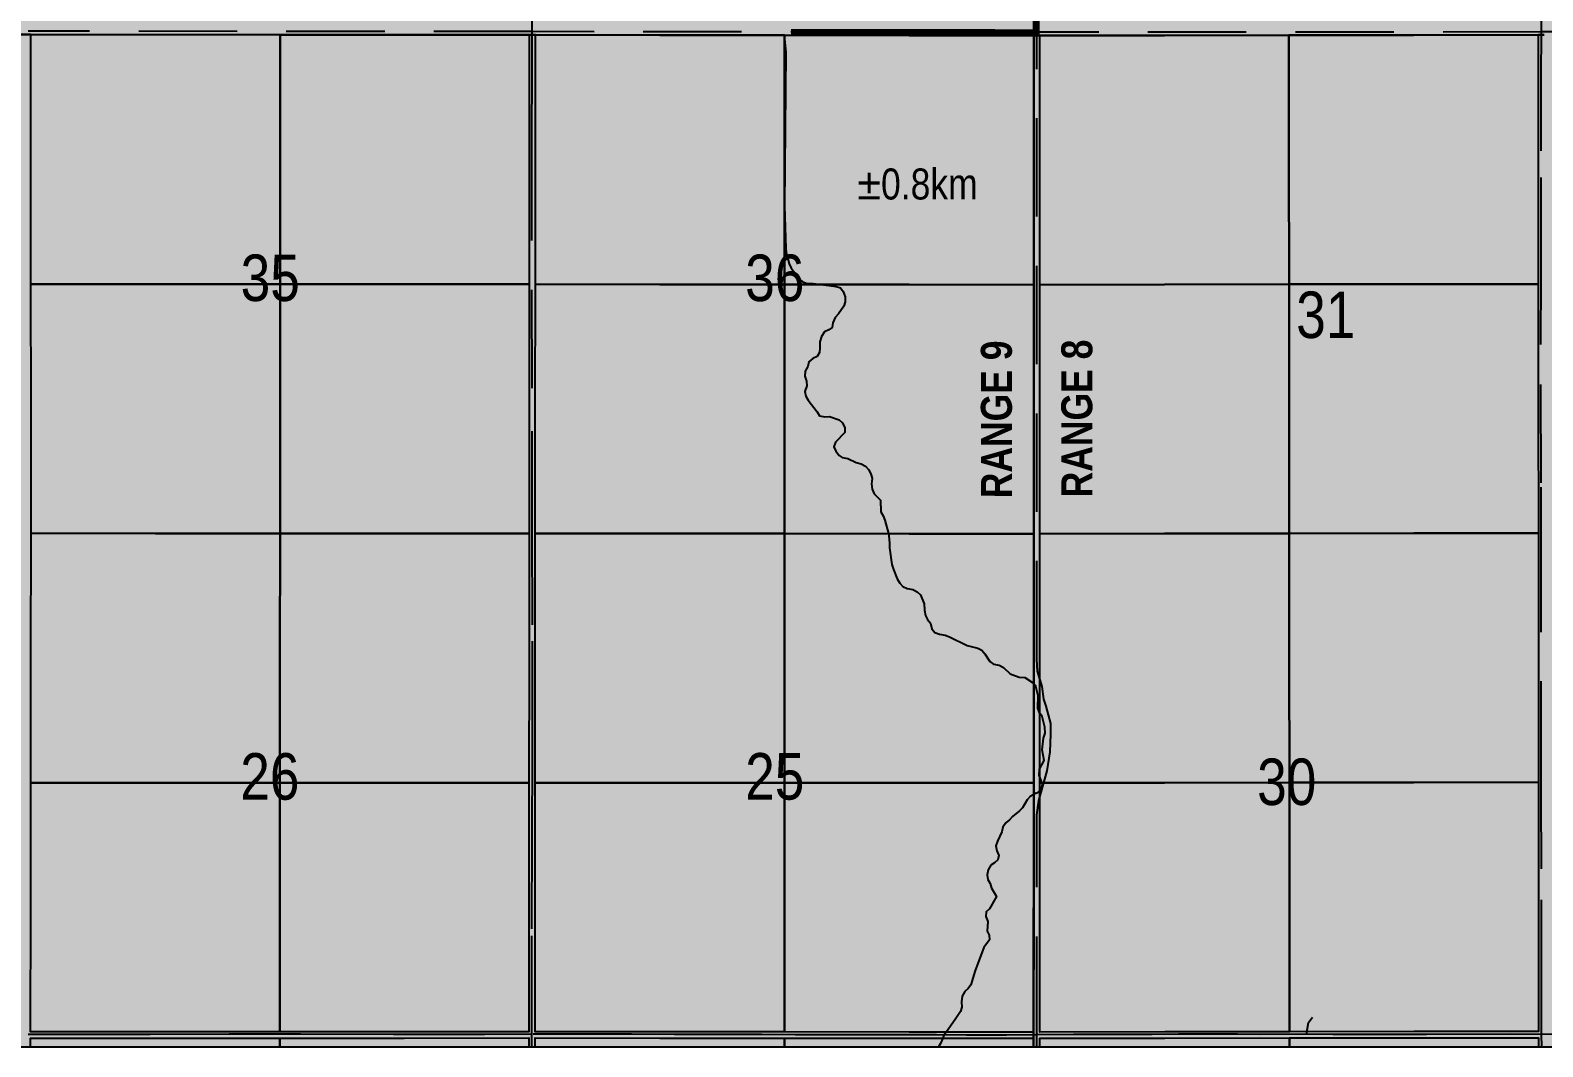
# Model space of a CAD drawing. Extents: x 357394 to 360637, y 6127381 to 6130734.
# Drawn here: x 359297 to 359785.2, y 6128886.1 to 6129214.1 of the extents above; entities that cross this region are included whole.
import ezdxf
from ezdxf.enums import TextEntityAlignment as Align

# ---------------------------------------------------------------- set-up
doc = ezdxf.new("R2010")
doc.units = 0
doc.header["$LTSCALE"] = 5
doc.linetypes.add('DASHED2', pattern=[9.525, 6.35, -3.175])
for name, color, linetype in [('CG-NOTES', 7, 'Continuous'), ('D-TXT', 6, 'Continuous'), ('Quarters', 8, 'Continuous'), ('RoadSeg', 57, 'DASHED2'), ('ROUTE-MAP-ROUTE', 90, 'Continuous'), ('S-7', 6, 'Continuous'), ('T-WATER', 160, 'Continuous'), ('Townships', 57, 'Continuous')]:
    doc.layers.add(name, color=color, linetype=linetype)
doc.layers.add('ROUTE-MAP-BACKGROUND-H', color=7, linetype='Continuous', true_color=0xf0ebff)
doc.layers.add('Sections', color=7, linetype='Continuous', true_color=0x13f661)
doc.styles.add('120', font='ARIALN.TTF', dxfattribs={"height": 13})
doc.styles.add('80', font='ARIALN.TTF', dxfattribs={"height": 10})
doc.styles.add('BOLD', font='ARIALNB.TTF')

# ---------------------------------------------------------------- blocks, each defined once
blk = doc.blocks.new('*U453')
h = blk.add_hatch(color=255)
edge = h.paths.add_edge_path()
edge.add_line((-21.5, -11.5), (21.5, -11.5))
edge.add_arc((21.5, -5.5), 6, 270, 360)
edge.add_line((27.5, -5.5), (27.5, 4))
edge.add_arc((21.5, 4), 6, 0, 90)
edge.add_line((21.5, 10), (-21.5, 10))
edge.add_arc((-21.5, 4), 6, 90, 180)
edge.add_line((-27.5, 4), (-27.5, -5.5))
edge.add_arc((-21.5, -5.5), 6, 180, 270)
at = {"color": 1, "flags": 128}
for points in [[(-40.78, 50.09, 0, 7.5, 0), (0, 0, 0, 0, 0)], [(37.62, 50.01, 0, 7.5, 0), (0, 0, 0, 0, 0)]]:
    blk.add_lwpolyline(points, format="xyseb", dxfattribs=at)
blk.add_lwpolyline([(-21.5, -11.5, 3, 3, 0), (21.5, -11.5, 3, 3, 0.414214), (27.5, -5.5, 3, 3, 0), (27.5, 4, 3, 0, 0.414214), (21.5, 10, 0, 0, 0), (-21.5, 10, 0, 0, 0.414214), (-27.5, 4, 0, 0, 0), (-27.5, -5.5, 0, 3, 0.414214)], format="xyseb", close=True, dxfattribs=at)
at = {"color": 1, "style": '80'}
blk.add_attdef('ENTER_TEXT_001', (-26.85, -4.92), '', height=10, dxfattribs=at)
blk = doc.blocks.new('*U454')
h = blk.add_hatch(color=255)
edge = h.paths.add_edge_path()
edge.add_line((-21.5, -11.5), (21.5, -11.5))
edge.add_arc((21.5, -5.5), 6, 270, 360)
edge.add_line((27.5, -5.5), (27.5, 4))
edge.add_arc((21.5, 4), 6, 0, 90)
edge.add_line((21.5, 10), (-21.5, 10))
edge.add_arc((-21.5, 4), 6, 90, 180)
edge.add_line((-27.5, 4), (-27.5, -5.5))
edge.add_arc((-21.5, -5.5), 6, 180, 270)
at = {"color": 1, "flags": 128}
for points in [[(-157.78, 61.46, 0, 7.5, 0), (0, 0, 0, 0, 0)], [(165.02, 60.51, 0, 7.5, 0), (0, 0, 0, 0, 0)]]:
    blk.add_lwpolyline(points, format="xyseb", dxfattribs=at)
blk.add_lwpolyline([(-21.5, -11.5, 3, 3, 0), (21.5, -11.5, 3, 3, 0.414214), (27.5, -5.5, 3, 3, 0), (27.5, 4, 3, 0, 0.414214), (21.5, 10, 0, 0, 0), (-21.5, 10, 0, 0, 0.414214), (-27.5, 4, 0, 0, 0), (-27.5, -5.5, 0, 3, 0.414214)], format="xyseb", close=True, dxfattribs=at)
at = {"color": 1, "style": '80'}
blk.add_attdef('ENTER_TEXT_001', (-26.85, -4.92), '', height=10, dxfattribs=at)

msp = doc.modelspace()

# ---------------------------------------------------------------- hatches: boundary and pattern name
at = {"layer": 'ROUTE-MAP-BACKGROUND-H'}
h = msp.add_hatch(color=256, dxfattribs=at)
h.dxf.hatch_style = 1
h.paths.add_polyline_path([(360599.435, 6129864.348), (358638.329, 6129864.348), (358637.169, 6128886.055), (360599.435, 6128886.055)])

# ---------------------------------------------------------------- linework, layer by layer
at = {"layer": 'Quarters'}
for points in [[(359377.589, 6129172.396), (359377.592, 6129132.139), (359337.398, 6129132.144), (359297.204, 6129132.149), (359297.184, 6129172.443), (359297.165, 6129212.738), (359337.375, 6129212.696), (359377.585, 6129212.653)], [(359457.999, 6129172.349), (359457.987, 6129132.129), (359417.79, 6129132.134), (359377.592, 6129132.139), (359377.589, 6129172.396), (359377.585, 6129212.653), (359417.798, 6129212.611), (359458.011, 6129212.569)], [(359540.438, 6129172.274), (359540.429, 6129132.06), (359500.213, 6129132.094), (359459.998, 6129132.128), (359460.01, 6129172.347), (359460.022, 6129212.567), (359500.234, 6129212.527), (359540.446, 6129212.487)], [(359620.845, 6129172.189), (359620.844, 6129131.973), (359580.636, 6129132.017), (359540.429, 6129132.06), (359540.438, 6129172.274), (359540.446, 6129212.487), (359580.646, 6129212.446), (359620.846, 6129212.404)], [(359703.25, 6129172.3), (359703.259, 6129132.108), (359663.057, 6129132.042), (359622.855, 6129131.977), (359622.856, 6129172.191), (359622.857, 6129212.406), (359663.049, 6129212.449), (359703.242, 6129212.491)], [(359783.661, 6129172.405), (359783.691, 6129132.2), (359743.475, 6129132.154), (359703.259, 6129132.108), (359703.25, 6129172.3), (359703.242, 6129212.491), (359743.437, 6129212.551), (359783.632, 6129212.611)], [(359377.596, 6129091.931), (359377.6, 6129051.722), (359337.416, 6129051.739), (359297.233, 6129051.756), (359297.219, 6129091.952), (359297.204, 6129132.149), (359337.398, 6129132.144), (359377.592, 6129132.139)], [(359457.977, 6129091.909), (359457.967, 6129051.689), (359417.783, 6129051.706), (359377.6, 6129051.722), (359377.596, 6129091.931), (359377.592, 6129132.139), (359417.79, 6129132.134), (359457.987, 6129132.129)], [(359540.424, 6129091.854), (359540.42, 6129051.647), (359500.198, 6129051.668), (359459.977, 6129051.688), (359459.988, 6129091.908), (359459.998, 6129132.128), (359500.213, 6129132.094), (359540.429, 6129132.06)], [(359620.853, 6129091.789), (359620.862, 6129051.606), (359580.641, 6129051.626), (359540.42, 6129051.647), (359540.424, 6129091.854), (359540.429, 6129132.06), (359580.636, 6129132.017), (359620.844, 6129131.973)], [(359703.283, 6129091.906), (359703.308, 6129051.704), (359663.09, 6129051.656), (359622.873, 6129051.608), (359622.864, 6129091.792), (359622.855, 6129131.977), (359663.057, 6129132.042), (359703.259, 6129132.108)], [(359783.722, 6129091.996), (359783.753, 6129051.792), (359743.53, 6129051.748), (359703.308, 6129051.704), (359703.283, 6129091.906), (359703.259, 6129132.108), (359743.475, 6129132.154), (359783.691, 6129132.2)], [(359377.578, 6129011.49), (359377.557, 6128971.258), (359337.363, 6128971.262), (359297.169, 6128971.267), (359297.201, 6129011.511), (359297.233, 6129051.756), (359337.416, 6129051.739), (359377.6, 6129051.722)], [(359457.956, 6129011.47), (359457.946, 6128971.25), (359417.751, 6128971.254), (359377.557, 6128971.258), (359377.578, 6129011.49), (359377.6, 6129051.722), (359417.783, 6129051.706), (359457.967, 6129051.689)], [(359540.432, 6129011.439), (359540.443, 6128971.232), (359500.2, 6128971.241), (359459.957, 6128971.25), (359459.967, 6129011.469), (359459.977, 6129051.688), (359500.198, 6129051.668), (359540.42, 6129051.647)], [(359620.86, 6129011.41), (359620.858, 6128971.214), (359580.651, 6128971.223), (359540.443, 6128971.232), (359540.432, 6129011.439), (359540.42, 6129051.647), (359580.641, 6129051.626), (359620.862, 6129051.606)], [(359703.336, 6129011.51), (359703.364, 6128971.316), (359663.116, 6128971.266), (359622.869, 6128971.217), (359622.871, 6129011.412), (359622.873, 6129051.608), (359663.09, 6129051.656), (359703.308, 6129051.704)], [(359783.769, 6129011.605), (359783.785, 6128971.417), (359743.575, 6128971.366), (359703.364, 6128971.316), (359703.336, 6129011.51), (359703.308, 6129051.704), (359743.53, 6129051.748), (359783.753, 6129051.792)], [(359377.537, 6128931.056), (359377.518, 6128890.855), (359337.311, 6128890.85), (359297.104, 6128890.845), (359297.136, 6128931.056), (359297.169, 6128971.267), (359337.363, 6128971.262), (359377.557, 6128971.258)], [(359457.934, 6128931.071), (359457.921, 6128890.892), (359417.72, 6128890.873), (359377.518, 6128890.855), (359377.537, 6128931.056), (359377.557, 6128971.258), (359417.751, 6128971.254), (359457.946, 6128971.25)], [(359540.455, 6128931.025), (359540.467, 6128890.818), (359500.199, 6128890.853), (359459.931, 6128890.889), (359459.944, 6128931.069), (359459.957, 6128971.25), (359500.2, 6128971.241), (359540.443, 6128971.232)], [(359620.847, 6128931.003), (359620.835, 6128890.791), (359580.651, 6128890.804), (359540.467, 6128890.818), (359540.455, 6128931.025), (359540.443, 6128971.232), (359580.651, 6128971.223), (359620.858, 6128971.214)], [(359703.39, 6128931.118), (359703.416, 6128890.919), (359663.131, 6128890.857), (359622.846, 6128890.794), (359622.857, 6128931.006), (359622.869, 6128971.217), (359663.116, 6128971.266), (359703.364, 6128971.316)], [(359783.798, 6128931.19), (359783.812, 6128890.963), (359743.614, 6128890.941), (359703.416, 6128890.919), (359703.39, 6128931.118), (359703.364, 6128971.316), (359743.575, 6128971.366), (359783.785, 6128971.417)]]:
    msp.add_lwpolyline(points, close=True, dxfattribs=at)
for points in [[(359297.1, 6128886.055), (359297.102, 6128888.835), (359337.305, 6128888.841), (359377.508, 6128888.847), (359377.506, 6128886.055)], [(359377.506, 6128886.055), (359377.508, 6128888.847), (359417.714, 6128888.865), (359457.921, 6128888.882), (359457.92, 6128886.055)], [(359459.931, 6128886.055), (359459.932, 6128888.88), (359500.199, 6128888.844), (359540.467, 6128888.808), (359540.466, 6128886.055)], [(359540.466, 6128886.055), (359540.467, 6128888.808), (359580.651, 6128888.795), (359620.835, 6128888.781), (359620.834, 6128886.055)], [(359622.845, 6128886.055), (359622.845, 6128888.784), (359663.131, 6128888.846), (359703.417, 6128888.908), (359703.417, 6128886.055)], [(359703.417, 6128886.055), (359703.417, 6128888.908), (359743.615, 6128888.931), (359783.813, 6128888.953), (359783.814, 6128886.055)]]:
    msp.add_lwpolyline(points, dxfattribs=at)
at = {"layer": 'RoadSeg'}
for p, q in [((359621.826, 6129213.426), (359621.751, 6129343.56)), ((359459.002, 6129213.666), (359296.335, 6129213.775)), ((359621.826, 6129213.426), (359459.002, 6129213.666)), ((359784.714, 6129213.54), (359621.826, 6129213.426))]:
    msp.add_line(p, q, dxfattribs=at)
for points in [[(359459.002, 6129213.666), (359459.029, 6129222.278), (359458.989, 6129252.775), (359459.001, 6129283.046), (359458.941, 6129320.612), (359458.917, 6129339.78), (359459.003, 6129372.554), (359459.05, 6129401.359), (359459.003, 6129424.081), (359459.015, 6129440.458), (359458.974, 6129455.063)], [(359784.714, 6129213.54), (359784.652, 6129247.537), (359784.691, 6129273.035), (359784.669, 6129297.675), (359784.654, 6129331.11)], [(359458.852, 6128890.102), (359458.863, 6128924.116), (359458.995, 6128954.177), (359459.113, 6128979.795), (359459.117, 6128985.164), (359459.092, 6129022.192), (359458.961, 6129052.997), (359458.962, 6129098.59), (359458.856, 6129147.755), (359458.904, 6129177.073), (359458.937, 6129203.211), (359459.002, 6129213.666)], [(359621.904, 6128889.933), (359621.886, 6128960.859), (359622.55, 6128965.496), (359625.196, 6128975.074), (359626.166, 6128981.255), (359626.342, 6128986.972), (359626.342, 6128990.371), (359624.93, 6128995.933), (359624.135, 6128998.251), (359623.606, 6129002.268), (359622.105, 6129007.212), (359621.874, 6129011.075), (359621.826, 6129213.426)], [(359784.801, 6128890.054), (359784.767, 6128901.701), (359784.714, 6128943.461), (359784.655, 6128967.261), (359784.658, 6128972.274), (359784.641, 6129034.895), (359784.592, 6129068.004), (359784.584, 6129112.637), (359784.624, 6129134.839), (359784.682, 6129175.227), (359784.633, 6129198.915), (359784.714, 6129213.54)], [(359838.481, 6129213.676), (359803.323, 6129213.578), (359784.714, 6129213.54)], [(359708.923, 6128890.125), (359709.505, 6128893.845), (359710.849, 6128895.588)], [(359458.852, 6128890.102), (359443.627, 6128890.03), (359432.155, 6128890.05), (359414.205, 6128890.05), (359384.226, 6128890.087), (359361.225, 6128890.096), (359335.656, 6128890.059), (359315.214, 6128890.018), (359296.292, 6128890.029)], [(359458.847, 6128886.055), (359458.852, 6128890.102)], [(359621.904, 6128889.933), (359612.096, 6128889.819), (359599.132, 6128889.843), (359589.516, 6128889.859), (359558.021, 6128889.918), (359543.902, 6128889.905), (359533.107, 6128889.972), (359519.086, 6128890.039), (359504.943, 6128890.04), (359491.056, 6128890.069), (359458.852, 6128890.102)], [(359708.923, 6128890.125), (359694.216, 6128890.056), (359686.586, 6128890.08), (359667.564, 6128890.069), (359659.131, 6128889.963), (359648.419, 6128890.013), (359633.739, 6128889.997), (359621.904, 6128889.933)], [(359621.908, 6128886.055), (359621.904, 6128889.933)], [(359784.801, 6128890.054), (359774.793, 6128890.063), (359747.665, 6128890.055), (359717.395, 6128890.035), (359708.923, 6128890.125)], [(359947.801, 6128890.302), (359914.807, 6128890.251), (359878.668, 6128890.197), (359863.157, 6128890.288), (359845.584, 6128890.22), (359831.753, 6128890.189), (359811.841, 6128890.192), (359803.055, 6128890.157), (359784.801, 6128890.054)], [(359784.822, 6128886.055), (359784.801, 6128890.054)]]:
    msp.add_lwpolyline(points, dxfattribs=at)
at = {"layer": 'ROUTE-MAP-BACKGROUND-H'}
msp.add_lwpolyline([(360599.435, 6129864.348), (359291.941, 6129864.348), (359291.941, 6128886.055), (360599.435, 6128886.055)], close=True, dxfattribs=at)
at = {"layer": 'ROUTE-MAP-ROUTE', "const_width": 1.999, "flags": 128}
msp.add_lwpolyline([(359542.472, 6129213.543), (359621.826, 6129213.426), (359621.803, 6129537.123)], dxfattribs=at)
at = {"layer": 'Sections'}
for points in [[(359457.967, 6129051.689), (359417.783, 6129051.706), (359377.6, 6129051.722), (359337.416, 6129051.739), (359297.233, 6129051.756), (359297.219, 6129091.952), (359297.204, 6129132.149), (359297.184, 6129172.443), (359297.165, 6129212.738), (359337.375, 6129212.696), (359377.585, 6129212.653), (359417.798, 6129212.611), (359458.011, 6129212.569), (359457.999, 6129172.349), (359457.987, 6129132.129), (359457.977, 6129091.909)], [(359620.862, 6129051.606), (359580.641, 6129051.626), (359540.42, 6129051.647), (359500.198, 6129051.668), (359459.977, 6129051.688), (359459.988, 6129091.908), (359459.998, 6129132.128), (359460.01, 6129172.347), (359460.022, 6129212.567), (359500.234, 6129212.527), (359540.446, 6129212.487), (359580.646, 6129212.446), (359620.846, 6129212.404), (359620.845, 6129172.189), (359620.844, 6129131.973), (359620.853, 6129091.789)], [(359783.753, 6129051.792), (359743.53, 6129051.748), (359703.308, 6129051.704), (359663.09, 6129051.656), (359622.873, 6129051.608), (359622.864, 6129091.792), (359622.855, 6129131.977), (359622.856, 6129172.191), (359622.857, 6129212.406), (359663.049, 6129212.449), (359703.242, 6129212.491), (359743.437, 6129212.551), (359783.632, 6129212.611), (359783.661, 6129172.405), (359783.691, 6129132.2), (359783.722, 6129091.996)], [(359457.967, 6129051.689), (359457.956, 6129011.47), (359457.946, 6128971.25), (359457.934, 6128931.071), (359457.921, 6128890.892), (359417.72, 6128890.873), (359377.518, 6128890.855), (359337.311, 6128890.85), (359297.104, 6128890.845), (359297.136, 6128931.056), (359297.169, 6128971.267), (359297.201, 6129011.511), (359297.233, 6129051.756), (359337.416, 6129051.739), (359377.6, 6129051.722), (359417.783, 6129051.706)], [(359620.862, 6129051.606), (359620.86, 6129011.41), (359620.858, 6128971.214), (359620.847, 6128931.003), (359620.835, 6128890.791), (359580.651, 6128890.804), (359540.467, 6128890.818), (359500.199, 6128890.853), (359459.931, 6128890.889), (359459.944, 6128931.069), (359459.957, 6128971.25), (359459.967, 6129011.469), (359459.977, 6129051.688), (359500.198, 6129051.668), (359540.42, 6129051.647), (359580.641, 6129051.626)], [(359783.753, 6129051.792), (359783.769, 6129011.605), (359783.785, 6128971.417), (359783.798, 6128931.19), (359783.812, 6128890.963), (359743.614, 6128890.941), (359703.416, 6128890.919), (359663.131, 6128890.857), (359622.846, 6128890.794), (359622.857, 6128931.006), (359622.869, 6128971.217), (359622.871, 6129011.412), (359622.873, 6129051.608), (359663.09, 6129051.656), (359703.308, 6129051.704), (359743.53, 6129051.748)]]:
    msp.add_lwpolyline(points, close=True, dxfattribs=at)
for points in [[(359297.1, 6128886.055), (359297.102, 6128888.835), (359337.305, 6128888.841), (359377.508, 6128888.847), (359417.714, 6128888.865), (359457.921, 6128888.882), (359457.92, 6128886.055)], [(359459.931, 6128886.055), (359459.932, 6128888.88), (359500.199, 6128888.844), (359540.467, 6128888.808), (359580.651, 6128888.795), (359620.835, 6128888.781), (359620.834, 6128886.055)], [(359622.845, 6128886.055), (359622.845, 6128888.784), (359663.131, 6128888.846), (359703.417, 6128888.908), (359743.615, 6128888.931), (359783.813, 6128888.953), (359783.814, 6128886.055)]]:
    msp.add_lwpolyline(points, dxfattribs=at)
at = {"layer": 'T-WATER', "linetype": 'Continuous'}
for points in [[(359540.34, 6129212.558), (359540.34, 6129212.452), (359540.815, 6129206.988), (359540.41, 6129157.403), (359540.859, 6129143.527), (359541.113, 6129141.836), (359541.914, 6129138.664), (359542.558, 6129137.285), (359545.265, 6129133.873), (359546.295, 6129132.907), (359547.712, 6129132.352), (359549.711, 6129132.316), (359551.361, 6129132.119), (359556.331, 6129131.526), (359557.133, 6129131.451), (359558.546, 6129130.997), (359559.376, 6129129.827), (359560.032, 6129128.049), (359559.984, 6129126.448), (359559.53, 6129125.035), (359557.81, 6129122.581), (359556.749, 6129121.447), (359556.005, 6129119.725), (359555.853, 6129118.221), (359554.681, 6129117.384), (359553.302, 6129116.741), (359552.349, 6129115.312), (359551.808, 6129113.496), (359551.868, 6129111.599), (359551.717, 6129110.095), (359550.96, 6129108.772), (359549.582, 6129108.129), (359548.316, 6129107.09), (359547.968, 6129105.585), (359547.118, 6129104.059), (359546.969, 6129102.455), (359547.52, 6129100.874), (359547.667, 6129099.379), (359547.026, 6129097.56), (359547.277, 6129095.969), (359548.018, 6129094.694), (359550.935, 6129090.99), (359551.675, 6129089.715), (359553.385, 6129089.37), (359554.982, 6129089.421), (359558.013, 6129088.42), (359559.146, 6129087.357), (359559.896, 6129085.782), (359559.944, 6129084.285), (359556.845, 6129081.187), (359556.394, 6129079.674), (359557.038, 6129078.295), (359558.084, 6129076.83)], [(359558.084, 6129076.83), (359559.002, 6129076.26), (359560.812, 6129075.918), (359563.552, 6129074.607), (359565.166, 6129074.159), (359566.589, 6129073.406), (359567.52, 6129072.329), (359568.287, 6129070.962), (359568.736, 6129069.478), (359568.495, 6129067.673), (359568.751, 6129065.984), (359569.4, 6129064.507), (359571.367, 6129062.473), (359571.469, 6129058.675), (359572.311, 6129057.404), (359572.856, 6129056.023), (359573.939, 6129051.706), (359574.124, 6129050.969), (359574.302, 6129048.576), (359574.351, 6129047.079), (359575.114, 6129041.705), (359575.565, 6129040.121), (359576.763, 6129037.062), (359577.607, 6129035.69), (359578.642, 6129034.624), (359579.963, 6129033.968), (359581.875, 6129033.63), (359583.199, 6129032.873), (359584.311, 6129031.904), (359585.507, 6129028.945), (359585.608, 6129026.96), (359585.96, 6129025.272), (359586.603, 6129023.893), (359587.538, 6129022.724), (359587.993, 6129020.939), (359588.929, 6129019.769), (359590.445, 6129019.218), (359592.252, 6129018.876), (359593.666, 6129018.322), (359599.352, 6129015.508), (359602.774, 6129014.719), (359604.094, 6129014.062), (359605.121, 6129012.891), (359606.699, 6129010.343), (359607.824, 6129009.479), (359609.729, 6129009.24), (359611.151, 6129008.486), (359613.212, 6129006.453), (359616.143, 6129005.348), (359617.945, 6129005.205), (359620.493, 6129003.588), (359620.758, 6129003.323)], [(359621.657, 6128967.893), (359622.306, 6128968.261), (359623.369, 6128969.393), (359623.724, 6128970.804), (359622.633, 6128973.666), (359622.671, 6128975.667), (359624.183, 6128978.414), (359623.575, 6128981.893), (359624.059, 6128985.607), (359624.509, 6128987.221), (359624.456, 6128989.218), (359623.548, 6128992.59), (359622.707, 6128993.863), (359622.16, 6128995.345), (359622.333, 6128999.349), (359621.682, 6129001.919), (359621.531, 6129002.52), (359620.756, 6129003.32)], [(359621.657, 6128967.893), (359620.725, 6128967.365), (359619.759, 6128966.782), (359618.695, 6128965.75), (359617.281, 6128963.209), (359616.317, 6128962.18), (359613.981, 6128960.41), (359613.02, 6128959.281), (359611.854, 6128958.346), (359610.903, 6128956.918), (359610.53, 6128955.399), (359609.129, 6128952.358), (359608.679, 6128950.846), (359608.93, 6128949.256), (359609.578, 6128947.779), (359609.223, 6128946.369), (359608.154, 6128945.436), (359606.979, 6128944.699), (359606.128, 6128943.174), (359605.781, 6128941.564), (359606.032, 6128939.975), (359606.773, 6128938.7), (359607.221, 6128937.217), (359608.805, 6128934.571), (359606.535, 6128930.603), (359605.469, 6128929.57), (359605.418, 6128928.071), (359606.068, 6128926.494), (359605.868, 6128923.391), (359606.513, 6128922.014), (359606.561, 6128920.517), (359604.742, 6128918.062), (359601.983, 6128910.683), (359600.543, 6128906.044), (359599.683, 6128904.818), (359598.605, 6128903.884), (359597.762, 6128902.36), (359597.519, 6128900.553), (359597.669, 6128898.86), (359597.215, 6128897.447), (359595.506, 6128894.796), (359592.659, 6128890.88), (359591.863, 6128889.784), (359591.64, 6128889.101), (359591.545, 6128888.863), (359590.754, 6128887.142), (359590.106, 6128886.055)]]:
    msp.add_lwpolyline(points, dxfattribs=at)
at = {"layer": 'Townships'}
for points in [[(359291.941, 6129863.328), (359620.646, 6129863.569), (359620.646, 6129861.552), (359620.646, 6129859.542), (359620.657, 6129779.175), (359620.689, 6129698.8), (359620.722, 6129618.489), (359620.76, 6129538.036), (359620.761, 6129536.013), (359620.786, 6129455.598), (359620.783, 6129375.214), (359620.813, 6129294.813), (359620.846, 6129214.413), (359620.846, 6129212.404), (359540.446, 6129212.487), (359460.022, 6129212.567), (359458.011, 6129212.569), (359377.585, 6129212.653), (359297.165, 6129212.738), (359295.154, 6129212.74), (359291.941, 6129212.743)], [(359785.651, 6129212.605), (359783.632, 6129212.611), (359703.242, 6129212.491), (359622.857, 6129212.406), (359620.846, 6129212.404), (359620.846, 6129214.413), (359620.813, 6129294.813), (359620.783, 6129375.214), (359620.786, 6129455.598), (359620.761, 6129536.013), (359620.76, 6129538.036), (359620.722, 6129618.489), (359620.689, 6129698.8), (359620.657, 6129779.175), (359620.646, 6129859.542), (359620.646, 6129861.552), (359620.646, 6129863.569), (360596.114, 6129864.284)], [(359291.941, 6129212.743), (359295.154, 6129212.74), (359297.165, 6129212.738), (359377.585, 6129212.653), (359458.011, 6129212.569), (359460.022, 6129212.567), (359540.446, 6129212.487), (359620.846, 6129212.404), (359620.844, 6129131.973), (359620.862, 6129051.606), (359620.858, 6128971.214), (359620.835, 6128890.791), (359620.835, 6128888.781), (359620.834, 6128886.055)], [(359620.834, 6128886.055), (359620.835, 6128888.781), (359620.835, 6128890.791), (359620.858, 6128971.214), (359620.862, 6129051.606), (359620.844, 6129131.973), (359620.846, 6129212.404), (359622.857, 6129212.406), (359703.242, 6129212.491), (359783.632, 6129212.611), (359785.651, 6129212.605)]]:
    msp.add_lwpolyline(points, dxfattribs=at)

# ---------------------------------------------------------------- block references
at = {"layer": 'CG-NOTES'}
ref = msp.add_blockref('*U454', (359682.294, 6129372.149), dxfattribs=dict(at, xscale=0.99973285, yscale=0.99973285, zscale=0.99973285, rotation=90))
ref.add_attrib('ENTER_TEXT_001', '%%P3.2km', (359687.227, 6129352.822), dxfattribs={"layer": '0', "color": 1, "height": 9.9973, "rotation": 90, "style": '80'})
ref = msp.add_blockref('*U453', (359583.24, 6129164.421), dxfattribs=dict(at, xscale=0.99973285, yscale=0.99973285, zscale=0.99973285))
ref.add_attrib('ENTER_TEXT_001', '%%P0.8km', (359563.913, 6129159.487), dxfattribs={"layer": '0', "color": 1, "height": 9.9973, "style": '80'})

# ---------------------------------------------------------------- texts
at = {"layer": 'D-TXT', "style": 'BOLD'}
for s, p in [('RANGE 9', (359613.809, 6129088.528)), ('RANGE 8', (359639.766, 6129088.81))]:
    msp.add_text(s, height=9.9978, rotation=89.99381, dxfattribs=at).set_placement(p, align=Align.CENTER)
at = {"layer": 'S-7', "style": '120'}
for s, p in [('35', (359364.89, 6129126.722)), ('36', (359527.731, 6129126.695)), ('31', (359705.578, 6129114.783)), ('26', (359364.753, 6128965.797)), ('25', (359527.731, 6128965.823)), ('30', (359692.975, 6128964.062))]:
    msp.add_text(s, height=14.9967, dxfattribs=at).set_placement(p)

doc.saveas('drawing.dxf')
